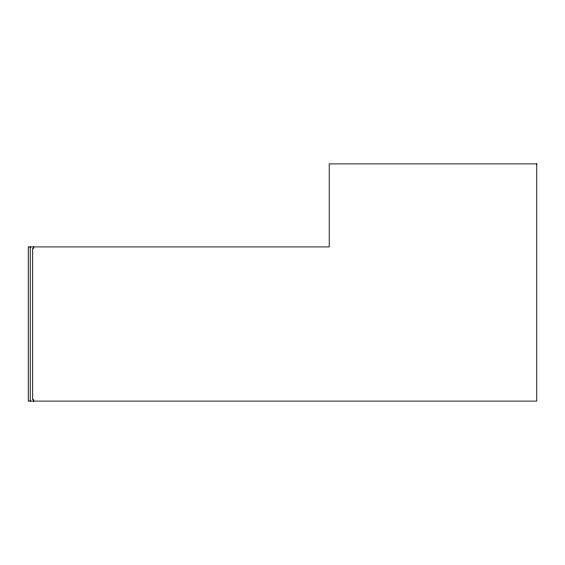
<?xml version="1.0" encoding="UTF-8"?>
<svg xmlns="http://www.w3.org/2000/svg" width="565" height="565" viewBox="0 0 565 565"><rect width="100%" height="100%" fill="white"/><g stroke="black" fill="none" stroke-linecap="round" stroke-linejoin="round"><path stroke-width="0.85" d="M33.688 246.919L33.688 248.402L32.699 248.402L32.699 399.617L33.688 399.617L33.688 401.101M30.227 246.919L30.227 401.101M536.75 163.899L329.197 163.899L329.197 246.919L28.25 246.919L28.25 401.101L536.75 401.101L536.75 163.899"/></g></svg>
